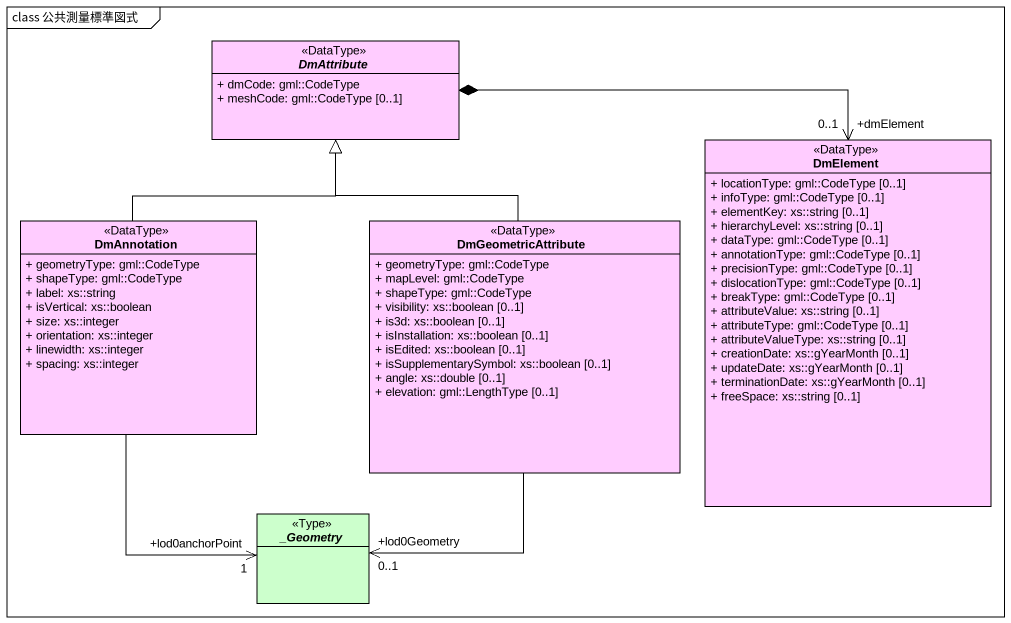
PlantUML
@startuml
mainframe class 公共測量標準図式
hide circle
hide empty members
skinparam classAttributeIconSize 0
abstract class DmAttribute <<DataType>> #FFCCFF {
  + dmCode: gml::CodeType
  + meshCode: gml::CodeType [0..1]
}
class DmElement <<DataType>> #FFCCFF {
  + locationType: gml::CodeType [0..1]
  + infoType: gml::CodeType [0..1]
  + elementKey: xs::string [0..1]
  + hierarchyLevel: xs::string [0..1]
  + dataType: gml::CodeType [0..1]
  + annotationType: gml::CodeType [0..1]
  + precisionType: gml::CodeType [0..1]
  + dislocationType: gml::CodeType [0..1]
  + breakType: gml::CodeType [0..1]
  + attributeValue: xs::string [0..1]
  + attributeType: gml::CodeType [0..1]
  + attributeValueType: xs::string [0..1]
  + creationDate: xs::gYearMonth [0..1]
  + updateDate: xs::gYearMonth [0..1]
  + terminationDate: xs::gYearMonth [0..1]
  + freeSpace: xs::string [0..1]
}
class DmAnnotation <<DataType>> #FFCCFF {
  + geometryType: gml::CodeType
  + shapeType: gml::CodeType
  + label: xs::string
  + isVertical: xs::boolean
  + size: xs::integer
  + orientation: xs::integer
  + linewidth: xs::integer
  + spacing: xs::integer
}
class DmGeometricAttribute <<DataType>> #FFCCFF {
  + geometryType: gml::CodeType
  + mapLevel: gml::CodeType
  + shapeType: gml::CodeType
  + visibility: xs::boolean [0..1]
  + is3d: xs::boolean [0..1]
  + isInstallation: xs::boolean [0..1]
  + isEdited: xs::boolean [0..1]
  + isSupplementarySymbol: xs::boolean [0..1]
  + angle: xs::double [0..1]
  + elevation: gml::LengthType [0..1]
}
abstract class "_Geometry" as Geometry <<Type>> #CCFFCC
DmElement "+dmElement\n0..1" <-left-* DmAttribute
DmAnnotation -up-|> DmAttribute
DmGeometricAttribute -up-|> DmAttribute
Geometry "+lod0anchorPoint\n1" <-up- DmAnnotation
Geometry "+lod0Geometry\n0..1" <-up- DmGeometricAttribute
@enduml
